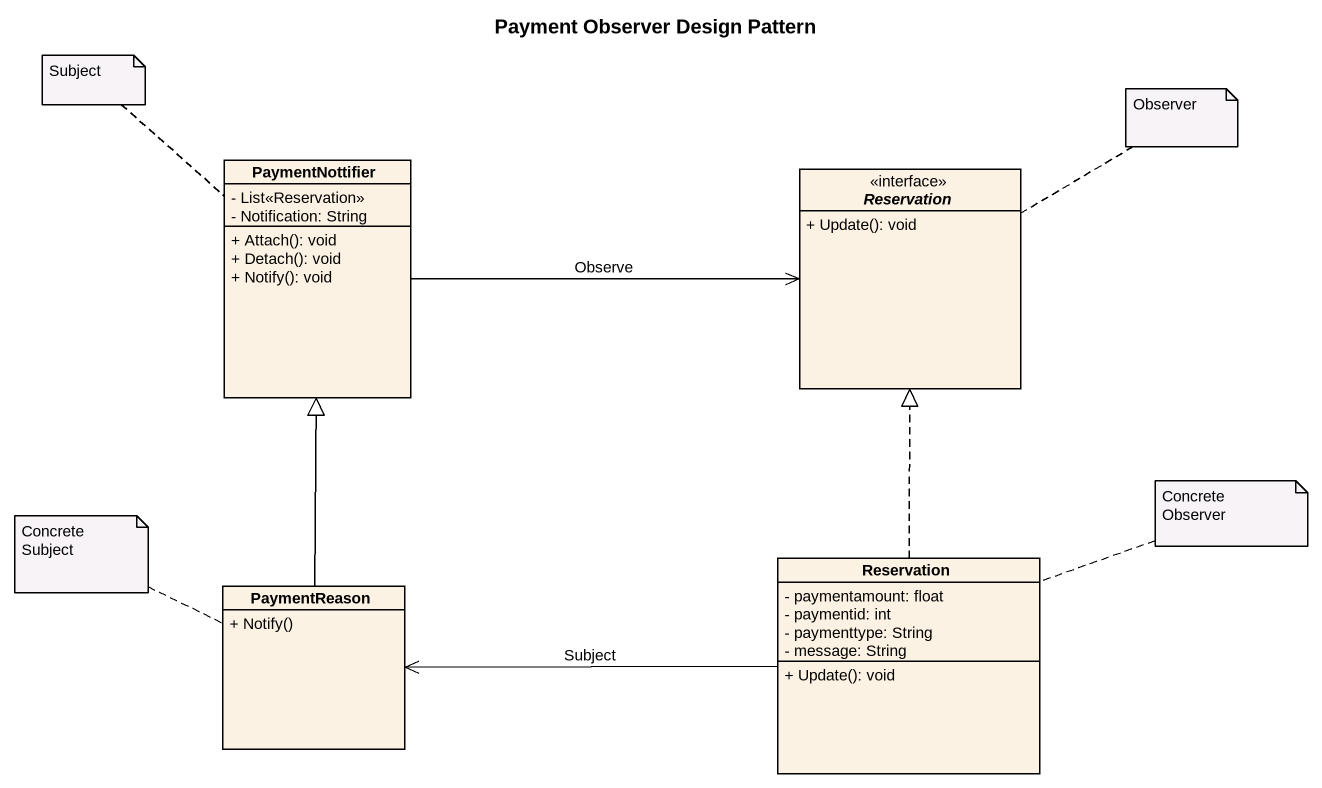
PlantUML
@startuml
title Payment Observer Design Pattern
hide circle
hide empty members
skinparam classAttributeIconSize 0
class PaymentNottifier {
  - List<<Reservation>>
  - Notification: String
  + Attach(): void
  + Detach(): void
  + Notify(): void
}
interface Reservation {
  + Update(): void
}
class PaymentReason {
  + Notify()
}
class "Reservation" as Reservation_2 {
  - paymentamount: float
  - paymentid: int
  - paymenttype: String
  - message: String
  + Update(): void
}
PaymentNottifier -right-> Reservation : Observe
PaymentReason -up-|> PaymentNottifier
Reservation_2 .up.|> Reservation
Reservation_2 -left-> PaymentReason : Subject
note top of PaymentNottifier : Subject
note right of Reservation : Observer
note left of PaymentReason : Concrete Subject
note right of Reservation_2 : Concrete Observer
@enduml
